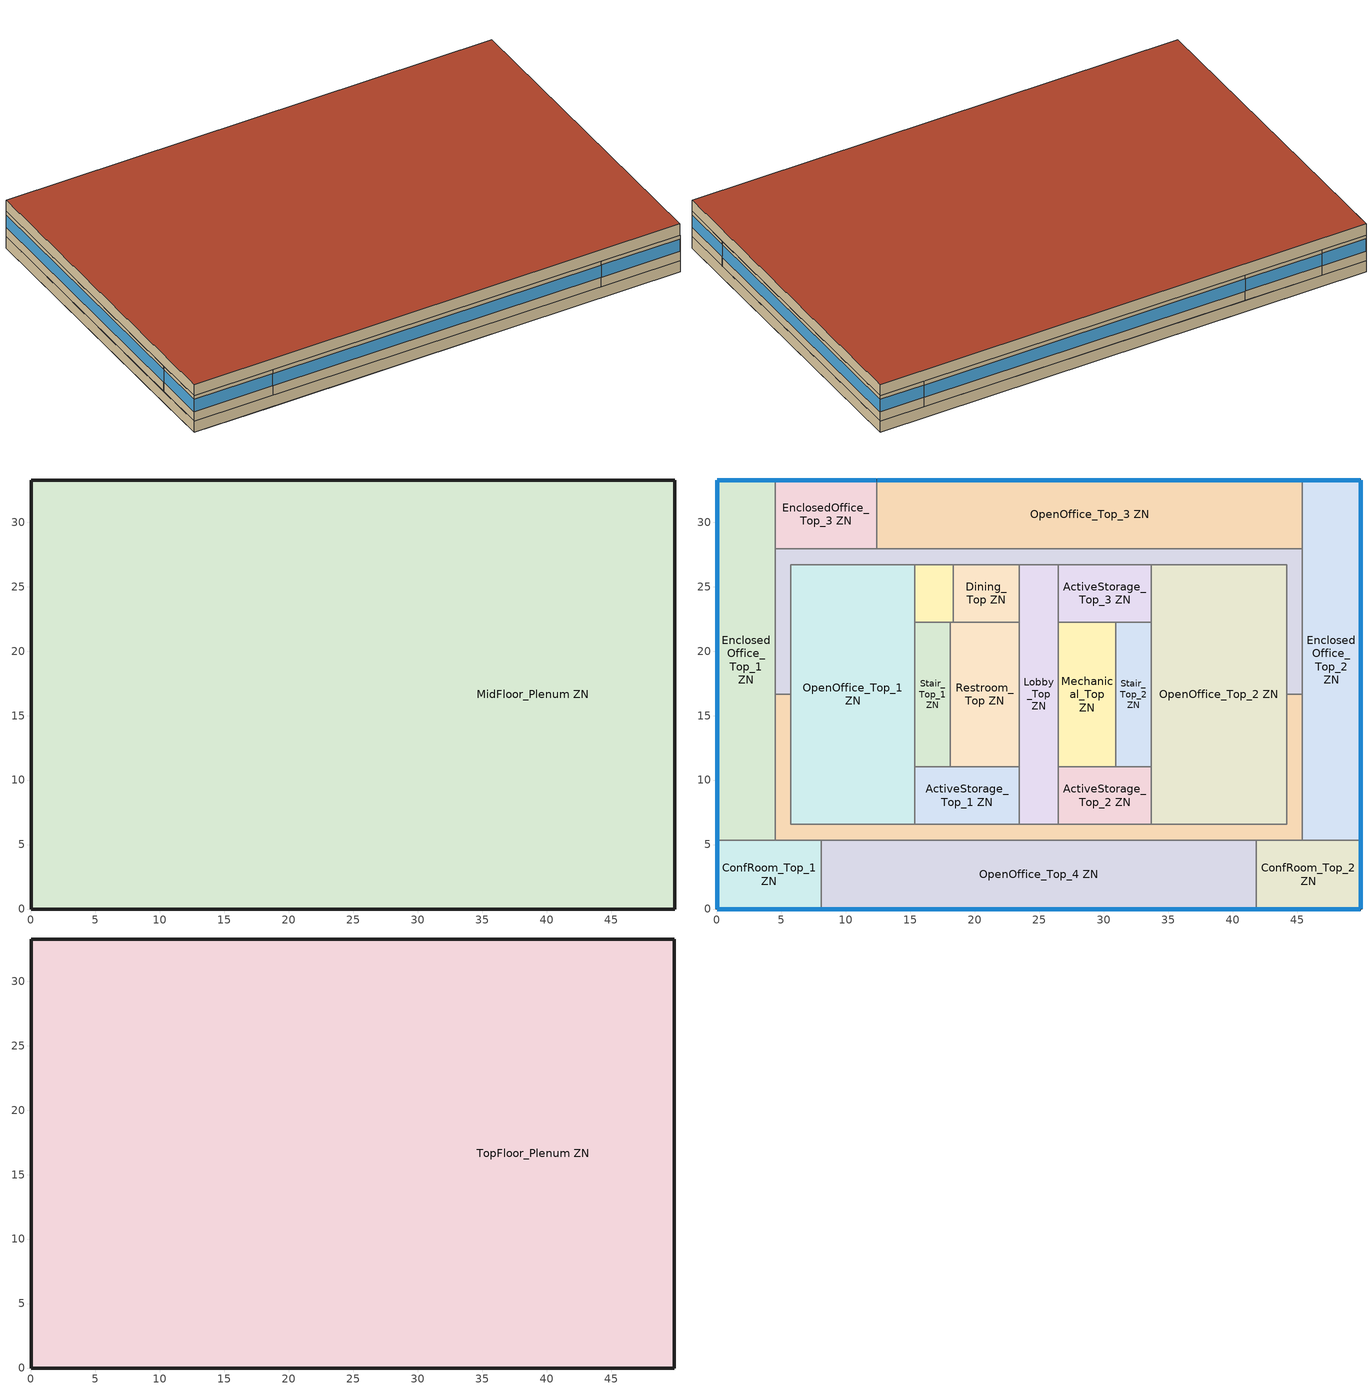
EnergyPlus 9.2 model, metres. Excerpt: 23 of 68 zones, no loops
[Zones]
MidFloor_Plenum ZN
 floor to OpenOffice_Mid_4 ZN (Typical Interior Floor): 41.84,5.34 41.84,0 8.07,0 8.07,5.34 z6.71
 floor to ActiveStorage_Mid_1 ZN (Typical Interior Floor): 23.43,11.04 23.43,6.56 15.35,6.56 15.35,11.04 z6.71
 floor to ConfRoom_Mid_2 ZN (Typical Interior Floor): 49.91,5.34 49.91,0 41.84,0 41.84,5.34 z6.71
 floor to EnclosedOffice_Mid_3 ZN (Typical Interior Floor): 12.39,33.27 12.39,27.93 4.5,27.93 4.5,33.27 z6.71
 floor to OpenOffice_Mid_3 ZN (Typical Interior Floor): 45.41,33.27 45.41,27.93 12.39,27.93 12.39,33.27 z6.71
 floor to ConfRoom_Mid_1 ZN (Typical Interior Floor): 8.07,5.34 8.07,0 0,0 0,5.34 z6.71
 floor to Stair_Mid_1 ZN (Typical Interior Floor): 18.1,22.23 18.1,11.04 15.35,11.04 15.35,22.23 z6.71
 floor to Corridor_Mid_2 ZN (Typical Interior Floor): 45.41,27.93 45.41,16.64 44.19,16.64 44.19,26.71 5.72,26.71 5.72,16.64 4.5,16.64 4.5,27.93 z6.71
 floor to Dining_Mid ZN (Typical Interior Floor): 23.43,26.71 23.43,22.23 18.31,22.23 18.31,26.71 z6.71
 floor to EnclosedOffice_Mid_2 ZN (Typical Interior Floor): 49.91,33.27 49.91,5.34 45.41,5.34 45.41,33.27 z6.71
 floor to OpenOffice_Mid_1 ZN (Typical Interior Floor): 15.35,26.71 15.35,6.56 5.72,6.56 5.72,26.71 z6.71
 floor to EnclosedOffice_Mid_1 ZN (Typical Interior Floor): 4.5,33.27 4.5,5.34 0,5.34 0,33.27 z6.71
 floor to ActiveStorage_Mid_4 ZN (Typical Interior Floor): 18.31,26.71 18.31,22.23 15.35,22.23 15.35,26.71 z6.71
 floor to Corridor_Mid_1 ZN (Typical Interior Floor): 45.41,16.64 45.41,5.34 4.5,5.34 4.5,16.64 5.72,16.64 5.72,6.56 44.19,6.56 44.19,16.64 z6.71
 floor to Restroom_Mid ZN (Typical Interior Floor): 23.43,22.23 23.43,11.04 18.1,11.04 18.1,22.23 z6.71
 floor to OpenOffice_Mid_2 ZN (Typical Interior Floor): 44.19,26.71 44.19,6.56 33.67,6.56 33.67,26.71 z6.71
 floor to ActiveStorage_Mid_3 ZN (Typical Interior Floor): 33.67,26.71 33.67,22.23 26.48,22.23 26.48,26.71 z6.71
 floor to Lobby_Mid ZN (Typical Interior Floor): 26.48,26.71 26.48,6.56 23.43,6.56 23.43,26.71 z6.71
 floor to Stair_Mid_2 ZN (Typical Interior Floor): 33.67,22.23 33.67,11.04 30.93,11.04 30.93,22.23 z6.71
 floor to ActiveStorage_Mid_2 ZN (Typical Interior Floor): 33.67,11.04 33.67,6.56 26.48,6.56 26.48,11.04 z6.71
 floor to Mechanical_Mid ZN (Typical Interior Floor): 30.93,22.23 30.93,11.04 26.48,11.04 26.48,22.23 z6.71
 wall outside (Typical Insulated Steel Framed Exterior Wall R-18.18): 49.91,33.27 0,33.27 0,0 49.91,0 49.91,33.27 z6.71:7.92
ActiveStorage_Top_1 ZN
 floor to MidFloor_Plenum ZN (Typical Interior Floor): 23.43,11.04 23.43,6.56 15.35,6.56 15.35,11.04 z7.92
 wall to Restroom_Top ZN (Typical Interior Wall): 23.43,11.04 18.1,11.04 z7.92:10.67
 wall to OpenOffice_Top_1 ZN (Typical Interior Wall): 15.35,11.04 15.35,6.56 z7.92:10.67
 wall to Corridor_Top_1 ZN (Typical Interior Wall): 15.35,6.56 23.43,6.56 z7.92:10.67
 wall to Lobby_Top ZN (Typical Interior Wall): 23.43,6.56 23.43,11.04 z7.92:10.67
 wall to Stair_Top_1 ZN (Typical Interior Wall): 18.1,11.04 15.35,11.04 z7.92:10.67
ActiveStorage_Top_2 ZN
 floor to MidFloor_Plenum ZN (Typical Interior Floor): 33.67,11.04 33.67,6.56 26.48,6.56 26.48,11.04 z7.92
 wall to Lobby_Top ZN (Typical Interior Wall): 26.48,11.04 26.48,6.56 z7.92:10.67
 wall to Mechanical_Top ZN (Typical Interior Wall): 30.93,11.04 26.48,11.04 z7.92:10.67
 wall to Corridor_Top_1 ZN (Typical Interior Wall): 26.48,6.56 33.67,6.56 z7.92:10.67
 wall to OpenOffice_Top_2 ZN (Typical Interior Wall): 33.67,6.56 33.67,11.04 z7.92:10.67
 wall to Stair_Top_2 ZN (Typical Interior Wall): 33.67,11.04 30.93,11.04 z7.92:10.67
ActiveStorage_Top_3 ZN
 floor to MidFloor_Plenum ZN (Typical Interior Floor): 33.67,26.71 33.67,22.23 26.48,22.23 26.48,26.71 z7.92
 wall to Stair_Top_2 ZN (Typical Interior Wall): 30.93,22.23 33.67,22.23 z7.92:10.67
 wall to Mechanical_Top ZN (Typical Interior Wall): 26.48,22.23 30.93,22.23 z7.92:10.67
 wall to Lobby_Top ZN (Typical Interior Wall): 26.48,26.71 26.48,22.23 z7.92:10.67
 wall to Corridor_Top_2 ZN (Typical Interior Wall): 33.67,26.71 26.48,26.71 z7.92:10.67
 wall to OpenOffice_Top_2 ZN (Typical Interior Wall): 33.67,22.23 33.67,26.71 z7.92:10.67
ActiveStorage_Top_4 ZN
 floor to MidFloor_Plenum ZN (Typical Interior Floor): 18.31,26.71 18.31,22.23 15.35,22.23 15.35,26.71 z7.92
 wall to Dining_Top ZN (Typical Interior Wall): 18.31,22.23 18.31,26.71 z7.92:10.67
 wall to Restroom_Top ZN (Typical Interior Wall): 18.1,22.23 18.31,22.23 z7.92:10.67
 wall to OpenOffice_Top_1 ZN (Typical Interior Wall): 15.35,26.71 15.35,22.23 z7.92:10.67
 wall to Corridor_Top_2 ZN (Typical Interior Wall): 18.31,26.71 15.35,26.71 z7.92:10.67
 wall to Stair_Top_1 ZN (Typical Interior Wall): 15.35,22.23 18.1,22.23 z7.92:10.67
ConfRoom_Top_1 ZN
 floor to MidFloor_Plenum ZN (Typical Interior Floor): 8.07,5.34 8.07,0 0,0 0,5.34 z7.92
 wall outside (Typical Insulated Steel Framed Exterior Wall R-18.18): 0,5.34 0,0 8.07,0 z7.92:10.67
 wall to Corridor_Top_1 ZN (Typical Interior Wall): 8.07,5.34 4.5,5.34 z7.92:10.67
 wall to OpenOffice_Top_4 ZN (Typical Interior Wall): 8.07,0 8.07,5.34 z7.92:10.67
 wall to EnclosedOffice_Top_1 ZN (Typical Interior Wall): 4.5,5.34 0,5.34 z7.92:10.67
 window (U 0.48 SHGC 0.40 Dbl Ref-D Clr 6mm/13mm): 0.03,0 8.04,0 z8.95:10.26; 0,5.32 0,0.03 z8.95:10.27
ConfRoom_Top_2 ZN
 floor to MidFloor_Plenum ZN (Typical Interior Floor): 49.91,5.34 49.91,0 41.84,0 41.84,5.34 z7.92
 wall outside (Typical Insulated Steel Framed Exterior Wall R-18.18): 41.84,0 49.91,0 49.91,5.34 z7.92:10.67
 wall to Corridor_Top_1 ZN (Typical Interior Wall): 45.41,5.34 41.84,5.34 z7.92:10.67
 wall to OpenOffice_Top_4 ZN (Typical Interior Wall): 41.84,5.34 41.84,0 z7.92:10.67
 wall to EnclosedOffice_Top_2 ZN (Typical Interior Wall): 49.91,5.34 45.41,5.34 z7.92:10.67
 window (U 0.48 SHGC 0.40 Dbl Ref-D Clr 6mm/13mm): 49.91,0.03 49.91,5.32 z8.95:10.27; 41.87,0 49.89,0 z8.95:10.26
Corridor_Top_1 ZN
 floor to MidFloor_Plenum ZN (Typical Interior Floor): 45.41,16.64 45.41,5.34 4.5,5.34 4.5,16.64 5.72,16.64 5.72,6.56 44.19,6.56 44.19,16.64 z7.92
 wall to Lobby_Top ZN (Typical Interior Wall): 26.48,6.56 23.43,6.56 z7.92:10.67
 wall to OpenOffice_Top_1 ZN (Typical Interior Wall): 15.35,6.56 5.72,6.56 5.72,16.64 z7.92:10.67
 wall to OpenOffice_Top_4 ZN (Typical Interior Wall): 8.07,5.34 16.57,5.34 33.34,5.34 41.84,5.34 z7.92:10.67
 wall to Corridor_Top_2 ZN (Typical Interior Wall): 5.72,16.64 4.5,16.64 / 45.41,16.64 44.19,16.64 z7.92:10.67
 wall to OpenOffice_Top_2 ZN (Typical Interior Wall): 44.19,16.64 44.19,6.56 33.67,6.56 z7.92:10.67
 wall to EnclosedOffice_Top_2 ZN (Typical Interior Wall): 45.41,5.34 45.41,16.64 z7.92:10.67
 wall to EnclosedOffice_Top_1 ZN (Typical Interior Wall): 4.5,16.64 4.5,5.34 z7.92:10.67
Corridor_Top_2 ZN
 floor to MidFloor_Plenum ZN (Typical Interior Floor): 45.41,27.93 45.41,16.64 44.19,16.64 44.19,26.71 5.72,26.71 5.72,16.64 4.5,16.64 4.5,27.93 z7.92
 wall to EnclosedOffice_Top_1 ZN (Typical Interior Wall): 4.5,27.93 4.5,16.64 z7.92:10.67
 wall to EnclosedOffice_Top_3 ZN (Typical Interior Wall): 12.39,27.93 10.08,27.93 4.5,27.93 z7.92:10.67
 wall to EnclosedOffice_Top_2 ZN (Typical Interior Wall): 45.41,16.64 45.41,27.93 z7.92:10.67
 wall to Dining_Top ZN (Typical Interior Wall): 18.31,26.71 23.43,26.71 z7.92:10.67
 wall to OpenOffice_Top_2 ZN (Typical Interior Wall): 33.67,26.71 44.19,26.71 44.19,16.64 z7.92:10.67
 wall to OpenOffice_Top_1 ZN (Typical Interior Wall): 5.72,16.64 5.72,26.71 15.35,26.71 z7.92:10.67
 wall to Lobby_Top ZN (Typical Interior Wall): 23.43,26.71 26.48,26.71 z7.92:10.67
 wall to OpenOffice_Top_3 ZN (Typical Interior Wall): 45.41,27.93 12.39,27.93 z7.92:10.67
Dining_Top ZN
 floor to MidFloor_Plenum ZN (Typical Interior Floor): 23.43,26.71 23.43,22.23 18.31,22.23 18.31,26.71 z7.92
 wall to Restroom_Top ZN (Typical Interior Wall): 18.31,22.23 23.43,22.23 z7.92:10.67
 wall to Lobby_Top ZN (Typical Interior Wall): 23.43,22.23 23.43,26.71 z7.92:10.67
EnclosedOffice_Top_1 ZN
 floor to MidFloor_Plenum ZN (Typical Interior Floor): 4.5,33.27 4.5,5.34 0,5.34 0,33.27 z7.92
 wall outside (Typical Insulated Steel Framed Exterior Wall R-18.18): 4.5,33.27 0,33.27 0,5.34 z7.92:10.67
 wall to EnclosedOffice_Top_3 ZN (Typical Interior Wall): 4.5,27.93 4.5,33.27 z7.92:10.67
 window (U 0.48 SHGC 0.40 Dbl Ref-D Clr 6mm/13mm): 4.48,33.27 0.03,33.27 z8.95:10.27; 0,33.25 0,5.37 z8.95:10.26
EnclosedOffice_Top_2 ZN
 floor to MidFloor_Plenum ZN (Typical Interior Floor): 49.91,33.27 49.91,5.34 45.41,5.34 45.41,33.27 z7.92
 wall outside (Typical Insulated Steel Framed Exterior Wall R-18.18): 49.91,5.34 49.91,33.27 45.41,33.27 z7.92:10.67
 wall to OpenOffice_Top_3 ZN (Typical Interior Wall): 45.41,33.27 45.41,27.93 z7.92:10.67
 window (U 0.48 SHGC 0.40 Dbl Ref-D Clr 6mm/13mm): 49.89,33.27 45.43,33.27 z8.95:10.27; 49.91,5.37 49.91,33.25 z8.95:10.26
EnclosedOffice_Top_3 ZN
 floor to MidFloor_Plenum ZN (Typical Interior Floor): 12.39,33.27 12.39,27.93 4.5,27.93 4.5,33.27 z7.92
 wall outside (Typical Insulated Steel Framed Exterior Wall R-18.18): 12.39,33.27 4.5,33.27 z7.92:10.67
 wall to OpenOffice_Top_3 ZN (Typical Interior Wall): 12.39,27.93 12.39,33.27 z7.92:10.67
 window (U 0.48 SHGC 0.40 Dbl Ref-D Clr 6mm/13mm): 12.37,33.27 4.53,33.27 z8.95:10.26
Lobby_Top ZN
 floor to MidFloor_Plenum ZN (Typical Interior Floor): 26.48,26.71 26.48,6.56 23.43,6.56 23.43,26.71 z7.92
 wall to Restroom_Top ZN (Typical Interior Wall): 23.43,22.23 23.43,11.04 z7.92:10.67
 wall to Mechanical_Top ZN (Typical Interior Wall): 26.48,11.04 26.48,22.23 z7.92:10.67
Mechanical_Top ZN
 floor to MidFloor_Plenum ZN (Typical Interior Floor): 30.93,22.23 30.93,11.04 26.48,11.04 26.48,22.23 z7.92
 wall to Stair_Top_2 ZN (Typical Interior Wall): 30.93,11.04 30.93,22.23 z7.92:10.67
OpenOffice_Top_1 ZN
 floor to MidFloor_Plenum ZN (Typical Interior Floor): 15.35,26.71 15.35,6.56 5.72,6.56 5.72,26.71 z7.92
 wall to Stair_Top_1 ZN (Typical Interior Wall): 15.35,11.04 15.35,22.23 z7.92:10.67
OpenOffice_Top_2 ZN
 floor to MidFloor_Plenum ZN (Typical Interior Floor): 44.19,26.71 44.19,6.56 33.67,6.56 33.67,26.71 z7.92
 wall to Stair_Top_2 ZN (Typical Interior Wall): 33.67,22.23 33.67,11.04 z7.92:10.67
OpenOffice_Top_3 ZN
 floor to MidFloor_Plenum ZN (Typical Interior Floor): 45.41,33.27 45.41,27.93 12.39,27.93 12.39,33.27 z7.92
 wall outside (Typical Insulated Steel Framed Exterior Wall R-18.18): 45.41,33.27 12.39,33.27 z7.92:10.67
 window (U 0.48 SHGC 0.40 Dbl Ref-D Clr 6mm/13mm): 45.38,33.27 12.42,33.27 z8.95:10.26
OpenOffice_Top_4 ZN
 floor to MidFloor_Plenum ZN (Typical Interior Floor): 41.84,5.34 41.84,0 8.07,0 8.07,5.34 z7.92
 wall outside (Typical Insulated Steel Framed Exterior Wall R-18.18): 8.07,0 41.84,0 z7.92:10.67
 window (U 0.48 SHGC 0.40 Dbl Ref-D Clr 6mm/13mm): 8.09,0 41.82,0 z8.95:10.26
Restroom_Top ZN
 floor to MidFloor_Plenum ZN (Typical Interior Floor): 23.43,22.23 23.43,11.04 18.1,11.04 18.1,22.23 z7.92
 wall to Stair_Top_1 ZN (Typical Interior Wall): 18.1,22.23 18.1,11.04 z7.92:10.67
Stair_Top_1 ZN
 floor to MidFloor_Plenum ZN (Typical Interior Floor): 18.1,22.23 18.1,11.04 15.35,11.04 15.35,22.23 z7.92
Stair_Top_2 ZN
 floor to MidFloor_Plenum ZN (Typical Interior Floor): 33.67,22.23 33.67,11.04 30.93,11.04 30.93,22.23 z7.92
TopFloor_Plenum ZN
 floor to EnclosedOffice_Top_1 ZN (Typical Interior Floor): 4.5,33.27 4.5,5.34 0,5.34 0,33.27 z10.67
 floor to ConfRoom_Top_1 ZN (Typical Interior Floor): 8.07,5.34 8.07,0 0,0 0,5.34 z10.67
 floor to EnclosedOffice_Top_2 ZN (Typical Interior Floor): 49.91,33.27 49.91,5.34 45.41,5.34 45.41,33.27 z10.67
 floor to Corridor_Top_1 ZN (Typical Interior Floor): 45.41,16.64 45.41,5.34 4.5,5.34 4.5,16.64 5.72,16.64 5.72,6.56 44.19,6.56 44.19,16.64 z10.67
 floor to Corridor_Top_2 ZN (Typical Interior Floor): 45.41,27.93 45.41,16.64 44.19,16.64 44.19,26.71 5.72,26.71 5.72,16.64 4.5,16.64 4.5,27.93 z10.67
 floor to OpenOffice_Top_2 ZN (Typical Interior Floor): 44.19,26.71 44.19,6.56 33.67,6.56 33.67,26.71 z10.67
 floor to OpenOffice_Top_1 ZN (Typical Interior Floor): 15.35,26.71 15.35,6.56 5.72,6.56 5.72,26.71 z10.67
 floor to Stair_Top_1 ZN (Typical Interior Floor): 18.1,22.23 18.1,11.04 15.35,11.04 15.35,22.23 z10.67
 floor to EnclosedOffice_Top_3 ZN (Typical Interior Floor): 12.39,33.27 12.39,27.93 4.5,27.93 4.5,33.27 z10.67
 floor to OpenOffice_Top_3 ZN (Typical Interior Floor): 45.41,33.27 45.41,27.93 12.39,27.93 12.39,33.27 z10.67
 floor to OpenOffice_Top_4 ZN (Typical Interior Floor): 41.84,5.34 41.84,0 8.07,0 8.07,5.34 z10.67
 floor to Lobby_Top ZN (Typical Interior Floor): 26.48,26.71 26.48,6.56 23.43,6.56 23.43,26.71 z10.67
 floor to ConfRoom_Top_2 ZN (Typical Interior Floor): 49.91,5.34 49.91,0 41.84,0 41.84,5.34 z10.67
 floor to ActiveStorage_Top_4 ZN (Typical Interior Floor): 18.31,26.71 18.31,22.23 15.35,22.23 15.35,26.71 z10.67
 floor to ActiveStorage_Top_2 ZN (Typical Interior Floor): 33.67,11.04 33.67,6.56 26.48,6.56 26.48,11.04 z10.67
 floor to Restroom_Top ZN (Typical Interior Floor): 23.43,22.23 23.43,11.04 18.1,11.04 18.1,22.23 z10.67
 floor to Mechanical_Top ZN (Typical Interior Floor): 30.93,22.23 30.93,11.04 26.48,11.04 26.48,22.23 z10.67
 floor to ActiveStorage_Top_1 ZN (Typical Interior Floor): 23.43,11.04 23.43,6.56 15.35,6.56 15.35,11.04 z10.67
 floor to Dining_Top ZN (Typical Interior Floor): 23.43,26.71 23.43,22.23 18.31,22.23 18.31,26.71 z10.67
 floor to ActiveStorage_Top_3 ZN (Typical Interior Floor): 33.67,26.71 33.67,22.23 26.48,22.23 26.48,26.71 z10.67
 floor to Stair_Top_2 ZN (Typical Interior Floor): 33.67,22.23 33.67,11.04 30.93,11.04 30.93,22.23 z10.67
 wall outside (Typical Insulated Steel Framed Exterior Wall R-18.18): 0,33.27 0,0 49.91,0 49.91,33.27 0,33.27 z10.67:11.89
 roof outside (Typical IEAD Roof R-31.25): 49.91,0 49.91,33.27 0,33.27 0,0 z11.89
[Building]
-MediumOfficeDetailed-ASHRAE 169-2006-5A created: 2020-01-27 09:25:39 -0800: Terrain=City
[Site:Location]
Chicago Ohare Intl Ap_IL_USA: Latitude {deg}=41.98; Longitude {deg}=-87.92; Time Zone {hr}=-6; Elevation {m}=201
[Site:GroundTemperature:BuildingSurface]
19.527, 19.502, 19.536, 19.598, 20.002, 21.64, 22.225, 22.375, 21.449, 20.121, 19.802, 19.633
[Site:WaterMainsTemperature]
Calculation Method=Correlation; Annual Average Outdoor Air Temperature {C}=9.925; Maximum Difference In Monthly Average Outdoor Air Temperatures {deltaC}=28.7
[SizingPeriod:DesignDay] Day of Month=21; Dry-Bulb Temperature Range Modifier Type=DefaultMultipliers; Humidity Condition Type=Wetbulb; Barometric Pressure {Pa}=98934; Rain Indicator=No; Snow Indicator=No; Daylight Saving Time Indicator=No
Name | Month | Day Type | Maximum Dry-Bulb Temperature {C} | Daily Dry-Bulb Temperature Range {deltaC} | Wetbulb or DewPoint at Maximum Dry-Bulb {C} | Wind Speed {m/s} | Wind Direction {deg} | Solar Model Indicator | ASHRAE Clear Sky Optical Depth for Beam Irradiance (taub) | ASHRAE Clear Sky Optical Depth for Diffuse Irradiance (taud) | Sky Clearness
Chicago Ohare Intl Ap Ann Clg .4% Condns DB=>MWB | 7 | SummerDesignDay | 33.3 | 10.5 | 23.7 | 5.2 | 230 | ASHRAETau | 0.455 | 2.05
Chicago Ohare Intl Ap Ann Htg 99.6% Condns DB | 1 | WinterDesignDay | -20 | 0 | -20 | 4.9 | 270 | ASHRAEClearSky |  |  | 0
[Material] Thermal Absorptance=0.9; Solar Absorptance=0.7
Name | Roughness | Thickness {m} | Conductivity {W/m-K} | Density {kg/m3} | Specific Heat {J/kg-K} | Visible Absorptance
100mm Normalweight concrete floor | MediumSmooth | 0.1016 | 2.31 | 2322 | 832 | 0.7
25mm Stucco | Smooth | 0.0254 | 0.72 | 1856 | 840 | 0.7
5/8 in. Gypsum Board | MediumSmooth | 0.0159 | 0.16 | 800 | 1090 | 0.7
G01 13mm gypsum board | Smooth | 0.0127 | 0.16 | 800 | 1090 | 0.5
Metal Roof Surface | Smooth | 0.0008 | 45.28 | 7824 | 500 | 0.7
Roof Membrane | VeryRough | 0.0095 | 0.16 | 1121.29 | 1460 | 0.7
Std Wood 6inch | MediumSmooth | 0.15 | 0.12 | 540 | 1210 | 0.7
[Material:NoMass] Thermal Absorptance=0.9; Solar Absorptance=0.7
Name | Roughness | Thermal Resistance {m2-K/W} | Visible Absorptance
CP02 CARPET PAD | VeryRough | 0.21648 | 0.8
Typical Insulation R-16.0 | Smooth | 2.81828 | 0.7
Typical Insulation R-30.13 | Smooth | 5.30668 | 0.7
[WindowMaterial:Gas]
AIR 13MM: Gas Type=Air; Thickness {m}=0.0127
[WindowMaterial:Glazing] Optical Data Type=SpectralAverage; Thickness {m}=0.006; Infrared Transmittance at Normal Incidence=0; Front Side Infrared Hemispherical Emissivity=0.84; Conductivity {W/m-K}=0.9; Dirt Correction Factor for Solar and Visible Transmittance=1; Solar Diffusing=No
Name | Solar Transmittance at Normal Incidence | Front Side Solar Reflectance at Normal Incidence | Back Side Solar Reflectance at Normal Incidence | Visible Transmittance at Normal Incidence | Front Side Visible Reflectance at Normal Incidence | Back Side Visible Reflectance at Normal Incidence | Back Side Infrared Hemispherical Emissivity
CLEAR 6MM | 0.775 | 0.071 | 0.071 | 0.881 | 0.08 | 0.08 | 0.84
REF D CLEAR 6MM | 0.429 | 0.308 | 0.379 | 0.334 | 0.453 | 0.505 | 0.82
[Construction]
InteriorFurnishings: Std Wood 6inch
Typical IEAD Roof R-31.25: Roof Membrane, Typical Insulation R-30.13, Metal Roof Surface
Typical Insulated Steel Framed Exterior Wall R-18.18: 25mm Stucco, 5/8 in. Gypsum Board, Typical Insulation R-16.0, 5/8 in. Gypsum Board
Typical Interior Floor: 100mm Normalweight concrete floor, CP02 CARPET PAD
Typical Interior Wall: G01 13mm gypsum board, G01 13mm gypsum board
U 0.48 SHGC 0.40 Dbl Ref-D Clr 6mm/13mm: REF D CLEAR 6MM, AIR 13MM, CLEAR 6MM
[Zone]
Name | Part of Total Floor Area
ActiveStorage_Top_1 ZN; ActiveStorage_Top_2 ZN; ActiveStorage_Top_3 ZN; ActiveStorage_Top_4 ZN; ConfRoom_Top_1 ZN; ConfRoom_Top_2 ZN; Corridor_Top_1 ZN; Corridor_Top_2 ZN; Dining_Top ZN; EnclosedOffice_Top_1 ZN; EnclosedOffice_Top_2 ZN; EnclosedOffice_Top_3 ZN; Lobby_Top ZN; Mechanical_Top ZN; OpenOffice_Top_1 ZN; OpenOffice_Top_2 ZN; OpenOffice_Top_3 ZN; OpenOffice_Top_4 ZN; Restroom_Top ZN; Stair_Top_1 ZN; Stair_Top_2 ZN
MidFloor_Plenum ZN; TopFloor_Plenum ZN | No
[InternalMass] Construction=InteriorFurnishings
Name | Zone or ZoneList | Surface Area {m2}
ActiveStorage_Top_1 Mass | ActiveStorage_Top_1 ZN | 72.3705
ActiveStorage_Top_2 Mass | ActiveStorage_Top_2 ZN | 64.4479
ActiveStorage_Top_3 Mass | ActiveStorage_Top_3 ZN | 64.4479
ActiveStorage_Top_4 Mass | ActiveStorage_Top_4 ZN | 26.4846
ConfRoom_Top_1 Mass | ConfRoom_Top_1 ZN | 86.211
ConfRoom_Top_2 Mass | ConfRoom_Top_2 ZN | 86.211
Corridor_Top_1 Mass | Corridor_Top_1 ZN | 148.881
Corridor_Top_2 Mass | Corridor_Top_2 ZN | 148.881
Dining_Top Mass | Dining_Top ZN | 45.8859
EnclosedOffice_Top_1 Mass | EnclosedOffice_Top_1 ZN | 251.597
EnclosedOffice_Top_2 Mass | EnclosedOffice_Top_2 ZN | 251.597
EnclosedOffice_Top_3 Mass | EnclosedOffice_Top_3 ZN | 84.2524
Lobby_Top Mass | Lobby_Top ZN | 122.855
Mechanical_Top Mass | Mechanical_Top ZN | 99.6165
MidFloor_Plenum Mass | MidFloor_Plenum ZN | 3321.48
OpenOffice_Top_1 Mass | OpenOffice_Top_1 ZN | 388.208
OpenOffice_Top_2 Mass | OpenOffice_Top_2 ZN | 423.848
OpenOffice_Top_3 Mass | OpenOffice_Top_3 ZN | 352.626
OpenOffice_Top_4 Mass | OpenOffice_Top_4 ZN | 360.821
Restroom_Top Mass | Restroom_Top ZN | 119.412
Stair_Top_1 Mass | Stair_Top_1 ZN | 61.4118
Stair_Top_2 Mass | Stair_Top_2 ZN | 61.4118
TopFloor_Plenum Mass | TopFloor_Plenum ZN | 3321.48
[People] Number of People Calculation Method=People; Fraction Radiant=0.3
Name | Zone or ZoneList | Number of People Schedule | Number of People | Activity Level Schedule
ConfRoom_Top_1 people | ConfRoom_Top_1 ZN | ConfRoom_Top_1 occ sch | 8 | obFMU Activity Schedule 27
ConfRoom_Top_2 people | ConfRoom_Top_2 ZN | ConfRoom_Top_2 occ sch | 8 | obFMU Activity Schedule 11
EnclosedOffice_Top_1 people | EnclosedOffice_Top_1 ZN | EnclosedOffice_Top_1 occ sch | 10 | obFMU Activity Schedule 26
EnclosedOffice_Top_2 people | EnclosedOffice_Top_2 ZN | EnclosedOffice_Top_2 occ sch | 10 | obFMU Activity Schedule 24
EnclosedOffice_Top_3 people | EnclosedOffice_Top_3 ZN | EnclosedOffice_Top_3 occ sch | 3 | obFMU Activity Schedule 3
OpenOffice_Top_1 people | OpenOffice_Top_1 ZN | OpenOffice_Top_1 occ sch | 15 | obFMU Activity Schedule 4
OpenOffice_Top_2 people | OpenOffice_Top_2 ZN | OpenOffice_Top_2 occ sch | 17 | obFMU Activity Schedule 25
OpenOffice_Top_3 people | OpenOffice_Top_3 ZN | OpenOffice_Top_3 occ sch | 14 | obFMU Activity Schedule 19
OpenOffice_Top_4 people | OpenOffice_Top_4 ZN | OpenOffice_Top_4 occ sch | 14 | obFMU Activity Schedule
[Lights] Design Level Calculation Method=Watts/Area; Watts per Zone Floor Area {W/m2}=8.5; Fraction Radiant=0.7; Fraction Visible=0.2; Fraction Replaceable=1
Name | Zone or ZoneList | Schedule
ConfRoom_Top_1 light | ConfRoom_Top_1 ZN | ConfRoom_Top_1 lght sch
ConfRoom_Top_2 light | ConfRoom_Top_2 ZN | ConfRoom_Top_2 lght sch
EnclosedOffice_Top_1 light | EnclosedOffice_Top_1 ZN | EnclosedOffice_Top_1 lght sch
EnclosedOffice_Top_2 light | EnclosedOffice_Top_2 ZN | EnclosedOffice_Top_2 lght sch
EnclosedOffice_Top_3 light | EnclosedOffice_Top_3 ZN | EnclosedOffice_Top_3 lght sch
OpenOffice_Top_1 light | OpenOffice_Top_1 ZN | OpenOffice_Top_1 lght sch
OpenOffice_Top_2 light | OpenOffice_Top_2 ZN | OpenOffice_Top_2 lght sch
OpenOffice_Top_3 light | OpenOffice_Top_3 ZN | OpenOffice_Top_3 lght sch
OpenOffice_Top_4 light | OpenOffice_Top_4 ZN | OpenOffice_Top_4 lght sch
[ElectricEquipment] Design Level Calculation Method=Watts/Person; Watts per Person {W/person}=200
Name | Zone or ZoneList | Schedule
ConfRoom_Top_1 electric equipment | ConfRoom_Top_1 ZN | ConfRoom_Top_1 equip sch
ConfRoom_Top_2 electric equipment | ConfRoom_Top_2 ZN | ConfRoom_Top_2 equip sch
EnclosedOffice_Top_1 electric equipment | EnclosedOffice_Top_1 ZN | EnclosedOffice_Top_1 equip sch
EnclosedOffice_Top_2 electric equipment | EnclosedOffice_Top_2 ZN | EnclosedOffice_Top_2 equip sch
EnclosedOffice_Top_3 electric equipment | EnclosedOffice_Top_3 ZN | EnclosedOffice_Top_3 equip sch
OpenOffice_Top_1 electric equipment | OpenOffice_Top_1 ZN | OpenOffice_Top_1 equip sch
OpenOffice_Top_2 electric equipment | OpenOffice_Top_2 ZN | OpenOffice_Top_2 equip sch
OpenOffice_Top_3 electric equipment | OpenOffice_Top_3 ZN | OpenOffice_Top_3 equip sch
OpenOffice_Top_4 electric equipment | OpenOffice_Top_4 ZN | OpenOffice_Top_4 equip sch
[ZoneInfiltration:DesignFlowRate] Design Flow Rate Calculation Method=Flow/ExteriorArea; Constant Term Coefficient=0; Temperature Term Coefficient=0; Velocity Term Coefficient=0.224; Velocity Squared Term Coefficient=0
Name | Zone or ZoneList | Schedule | Flow per Exterior Surface Area {m3/s-m2}
ConfRoom_Top_1 Infiltration | ConfRoom_Top_1 ZN | OfficeMedium INFIL_SCH_PNNL | 0.000569573
ConfRoom_Top_2 Infiltration | ConfRoom_Top_2 ZN | OfficeMedium INFIL_SCH_PNNL | 0.000569573
EnclosedOffice_Top_1 Infiltration | EnclosedOffice_Top_1 ZN | OfficeMedium INFIL_SCH_PNNL | 0.000569573
EnclosedOffice_Top_2 Infiltration | EnclosedOffice_Top_2 ZN | OfficeMedium INFIL_SCH_PNNL | 0.000569573
EnclosedOffice_Top_3 Infiltration | EnclosedOffice_Top_3 ZN | OfficeMedium INFIL_SCH_PNNL | 0.000569573
MidFloor_Plenum Infiltration | MidFloor_Plenum ZN | Always On Discrete | 0.000569573
OpenOffice_Top_3 Infiltration | OpenOffice_Top_3 ZN | OfficeMedium INFIL_SCH_PNNL | 0.000569573
OpenOffice_Top_4 Infiltration | OpenOffice_Top_4 ZN | OfficeMedium INFIL_SCH_PNNL | 0.000569573
TopFloor_Plenum Infiltration | TopFloor_Plenum ZN | Always On Discrete | 6.19944e-05
[AvailabilityManager:NightCycle] Applicability Schedule=Always On Discrete; Fan Schedule=OfficeMedium HVACOperationSchd; Control Type=CycleOnAny; Thermostat Tolerance {deltaC}=1; Cycling Run Time Control Type=FixedRunTime; Cycling Run Time {s}=1800
Availability Manager Night Cycle 2; Availability Manager Night Cycle 3; Availability Manager Night Cycle 1
[AvailabilityManager:Scheduled] Schedule=Always On Discrete
21 Zone PVAV OA System Availability Manager; 21 Zone PVAV 1 OA System Availability Manager; 23 Zone PVAV OA System Availability Manager
[AirLoopHVAC:ReturnPlenum]
Name | Zone
Air Loop HVAC Return Plenum 2 | MidFloor_Plenum ZN
Air Loop HVAC Return Plenum 3 | TopFloor_Plenum ZN
[Exterior:Lights] Control Option=AstronomicalClock
Name | Schedule | Design Level {W}
NonDimming Exterior Lights Def | OfficeMedium Exterior_lighting_schedule_a | 623.03
Occ Sensing Exterior Lights Def | OfficeMedium Exterior_lighting_schedule_b | 7476.45
[Schedule:Compact]
obFMU Activity Schedule; obFMU Activity Schedule 11; obFMU Activity Schedule 19; obFMU Activity Schedule 24; obFMU Activity Schedule 25; obFMU Activity Schedule 26; obFMU Activity Schedule 27; obFMU Activity Schedule 3; obFMU Activity Schedule 4: Through: 12/31, For: AllDays, Until: 24:00, 110.7
[Schedule:Day:Interval]
OfficeMedium Exterior_lighting_schedule_a Default; OfficeMedium Exterior_lighting_schedule_a Summer Design Day; OfficeMedium Exterior_lighting_schedule_a Winter Design Day: No, 06:00, 0, 24:00, 1
OfficeMedium Exterior_lighting_schedule_b Default; OfficeMedium Exterior_lighting_schedule_b Summer Design Day; OfficeMedium Exterior_lighting_schedule_b Winter Design Day: No, 06:00, 0.7, 24:00, 1
OfficeMedium HVACOperationSchd Default: No, 24:00, 0
OfficeMedium HVACOperationSchd SmrDsn|Wkdy Day; OfficeMedium HVACOperationSchd Summer Design Day: No, 06:00, 0, 22:00, 1, 24:00, 0
OfficeMedium HVACOperationSchd Winter Design Day; OfficeMedium HVACOperationSchd WntrDsn|Sat Day: No, 06:00, 0, 18:00, 1, 24:00, 0
OfficeMedium INFIL_SCH_PNNL Default: No, 24:00, 1
OfficeMedium INFIL_SCH_PNNL SmrDsn|Wkdy Day; OfficeMedium INFIL_SCH_PNNL Summer Design Day: No, 06:00, 1, 22:00, 0.25, 24:00, 1
OfficeMedium INFIL_SCH_PNNL Winter Design Day; OfficeMedium INFIL_SCH_PNNL WntrDsn|Sat Day: No, 06:00, 1, 18:00, 0.25, 24:00, 1
[Schedule:Week:Daily]
OfficeMedium Exterior_lighting_schedule_a Week Rule - Jan1-Dec31: OfficeMedium Exterior_lighting_schedule_a Default, OfficeMedium Exterior_lighting_schedule_a Default, OfficeMedium Exterior_lighting_schedule_a Default, OfficeMedium Exterior_lighting_schedule_a Default, OfficeMedium Exterior_lighting_schedule_a Default, OfficeMedium Exterior_lighting_schedule_a Default, OfficeMedium Exterior_lighting_schedule_a Default, OfficeMedium Exterior_lighting_schedule_a Default, OfficeMedium Exterior_lighting_schedule_a Summer Design Day, OfficeMedium Exterior_lighting_schedule_a Winter Design Day, OfficeMedium Exterior_lighting_schedule_a Default, OfficeMedium Exterior_lighting_schedule_a Default
OfficeMedium Exterior_lighting_schedule_b Week Rule - Jan1-Dec31: OfficeMedium Exterior_lighting_schedule_b Default, OfficeMedium Exterior_lighting_schedule_b Default, OfficeMedium Exterior_lighting_schedule_b Default, OfficeMedium Exterior_lighting_schedule_b Default, OfficeMedium Exterior_lighting_schedule_b Default, OfficeMedium Exterior_lighting_schedule_b Default, OfficeMedium Exterior_lighting_schedule_b Default, OfficeMedium Exterior_lighting_schedule_b Default, OfficeMedium Exterior_lighting_schedule_b Summer Design Day, OfficeMedium Exterior_lighting_schedule_b Winter Design Day, OfficeMedium Exterior_lighting_schedule_b Default, OfficeMedium Exterior_lighting_schedule_b Default
OfficeMedium HVACOperationSchd Week Rule - Jan1-Dec31: OfficeMedium HVACOperationSchd Default, OfficeMedium HVACOperationSchd SmrDsn|Wkdy Day, OfficeMedium HVACOperationSchd SmrDsn|Wkdy Day, OfficeMedium HVACOperationSchd SmrDsn|Wkdy Day, OfficeMedium HVACOperationSchd SmrDsn|Wkdy Day, OfficeMedium HVACOperationSchd SmrDsn|Wkdy Day, OfficeMedium HVACOperationSchd WntrDsn|Sat Day, OfficeMedium HVACOperationSchd Default, OfficeMedium HVACOperationSchd Summer Design Day, OfficeMedium HVACOperationSchd Winter Design Day, OfficeMedium HVACOperationSchd Default, OfficeMedium HVACOperationSchd Default
OfficeMedium INFIL_SCH_PNNL Week Rule - Jan1-Dec31: OfficeMedium INFIL_SCH_PNNL Default, OfficeMedium INFIL_SCH_PNNL SmrDsn|Wkdy Day, OfficeMedium INFIL_SCH_PNNL SmrDsn|Wkdy Day, OfficeMedium INFIL_SCH_PNNL SmrDsn|Wkdy Day, OfficeMedium INFIL_SCH_PNNL SmrDsn|Wkdy Day, OfficeMedium INFIL_SCH_PNNL SmrDsn|Wkdy Day, OfficeMedium INFIL_SCH_PNNL WntrDsn|Sat Day, OfficeMedium INFIL_SCH_PNNL Default, OfficeMedium INFIL_SCH_PNNL Summer Design Day, OfficeMedium INFIL_SCH_PNNL Winter Design Day, OfficeMedium INFIL_SCH_PNNL Default, OfficeMedium INFIL_SCH_PNNL Default
[Schedule:Year]
OfficeMedium Exterior_lighting_schedule_a: OfficeMedium Exterior_lighting_schedule_a Week Rule - Jan1-Dec31, 1, 1, 12, 31
OfficeMedium Exterior_lighting_schedule_b: OfficeMedium Exterior_lighting_schedule_b Week Rule - Jan1-Dec31, 1, 1, 12, 31
OfficeMedium HVACOperationSchd: OfficeMedium HVACOperationSchd Week Rule - Jan1-Dec31, 1, 1, 12, 31
OfficeMedium INFIL_SCH_PNNL: OfficeMedium INFIL_SCH_PNNL Week Rule - Jan1-Dec31, 1, 1, 12, 31
[Schedule:Constant]
Always On Discrete: Hourly Value=1
[Schedule:File] Column Separator=Comma; Interpolate to Timestep=No; Minutes per Item=10
Name | File | Column Number | Rows to Skip at Top
ConfRoom_Top_1 lght sch | sch_light.csv | 7 | 1
ConfRoom_Top_2 lght sch | sch_light.csv | 4 | 1
EnclosedOffice_Top_1 lght sch | sch_light.csv | 28 | 1
EnclosedOffice_Top_2 lght sch | sch_light.csv | 27 | 1
EnclosedOffice_Top_3 lght sch | sch_light.csv | 19 | 1
OpenOffice_Top_1 lght sch | sch_light.csv | 10 | 1
OpenOffice_Top_2 lght sch | sch_light.csv | 18 | 1
OpenOffice_Top_3 lght sch | sch_light.csv | 15 | 1
OpenOffice_Top_4 lght sch | sch_light.csv | 8 | 1
ConfRoom_Top_1 equip sch | sch_MELs.csv | 7 | 1
ConfRoom_Top_1 occ sch | OccSimulator_out_IDF.csv | 9 | 7
ConfRoom_Top_2 equip sch | sch_MELs.csv | 4 | 1
ConfRoom_Top_2 occ sch | OccSimulator_out_IDF.csv | 6 | 7
EnclosedOffice_Top_1 equip sch | sch_MELs.csv | 28 | 1
EnclosedOffice_Top_1 occ sch | OccSimulator_out_IDF.csv | 30 | 7
EnclosedOffice_Top_2 equip sch | sch_MELs.csv | 27 | 1
EnclosedOffice_Top_2 occ sch | OccSimulator_out_IDF.csv | 29 | 7
EnclosedOffice_Top_3 equip sch | sch_MELs.csv | 19 | 1
EnclosedOffice_Top_3 occ sch | OccSimulator_out_IDF.csv | 21 | 7
OpenOffice_Top_1 equip sch | sch_MELs.csv | 10 | 1
OpenOffice_Top_1 occ sch | OccSimulator_out_IDF.csv | 12 | 7
OpenOffice_Top_2 equip sch | sch_MELs.csv | 18 | 1
OpenOffice_Top_2 occ sch | OccSimulator_out_IDF.csv | 20 | 7
OpenOffice_Top_3 equip sch | sch_MELs.csv | 15 | 1
OpenOffice_Top_3 occ sch | OccSimulator_out_IDF.csv | 17 | 7
OpenOffice_Top_4 equip sch | sch_MELs.csv | 8 | 1
OpenOffice_Top_4 occ sch | OccSimulator_out_IDF.csv | 10 | 7
